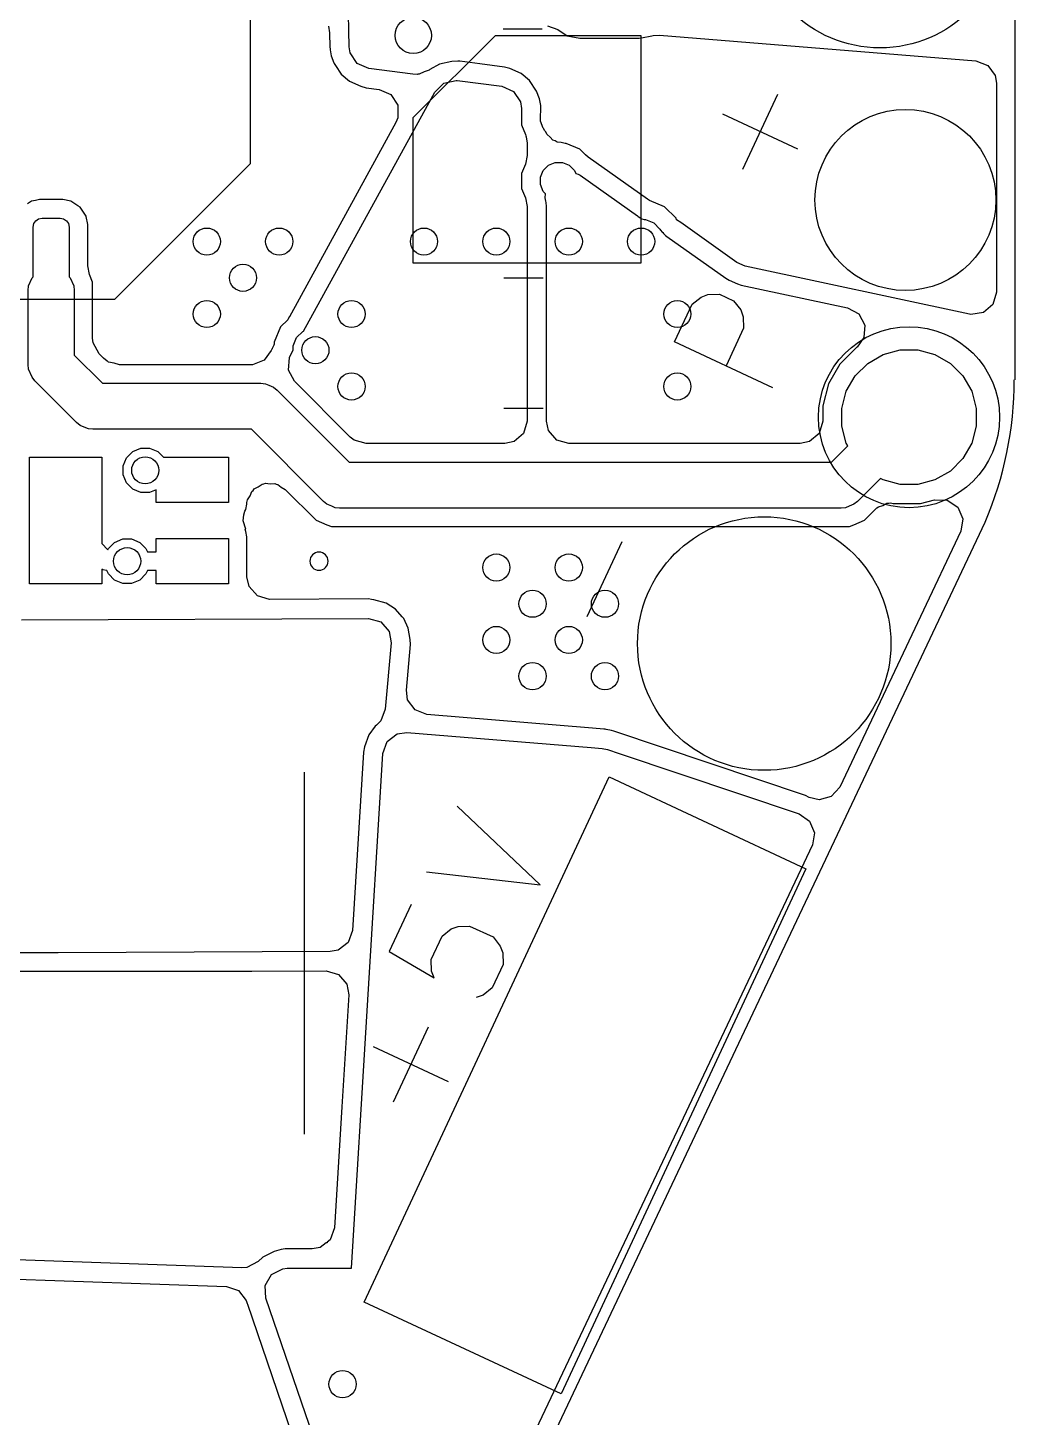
# Model space of a CAD drawing. Extents: x -28 to 25.3, y -6.8 to 48.4.
# Drawn here: x 19.8 to 25.25, y 2.95 to 10.62 of the extents above; entities that cross this region are included whole.
import ezdxf

# ---------------------------------------------------------------- set-up
doc = ezdxf.new("R2010")
doc.units = 0
doc.layers.add('BLACK', color=7, linetype='CONTINUOUS')

msp = doc.modelspace()

# ---------------------------------------------------------------- linework, layer by layer
at = {"layer": 'BLACK', "linetype": 'CONTINUOUS'}
for p, q in [((25.251147, 28.079981), (25.248473, 8.678275)), ((21.024332, 12.121502), (21.024332, 9.871503)), ((21.571747, 10.517462), (21.564332, 10.821502)), ((21.456086, 10.630488), (21.462753, 10.593777)), ((21.462753, 10.593777), (21.464678, 10.514865)), ((22.421497, 10.616502), (22.637168, 10.616501)), ((22.665958, 10.632407), (22.724779, 10.611919)), ((22.724779, 10.611919), (22.774868, 10.57845)), ((21.464678, 10.514865), (21.464678, 10.514856)), ((21.464678, 10.514856), (21.464679, 10.514851)), ((21.464679, 10.514851), (21.465415, 10.506915)), ((21.577121, 10.484256), (21.571747, 10.517462)), ((21.925332, 10.126502), (22.379332, 10.580502)), ((22.379332, 10.580502), (23.183332, 10.580502)), ((22.774868, 10.57845), (22.774872, 10.578449)), ((22.774872, 10.578449), (22.845482, 10.564404)), ((22.845482, 10.564404), (22.845485, 10.564403)), ((22.845485, 10.564403), (22.845487, 10.564403)), ((22.845487, 10.564403), (23.173176, 10.564403)), ((23.173176, 10.564403), (23.186368, 10.567028)), ((23.183332, 10.580502), (23.183332, 9.322502)), ((23.186368, 10.567028), (23.243794, 10.57845)), ((23.243794, 10.57845), (23.243795, 10.578452)), ((23.243795, 10.578452), (23.251315, 10.579947)), ((23.251315, 10.579947), (23.28557, 10.58192)), ((23.28557, 10.58192), (25.03427, 10.439433)), ((21.465415, 10.506915), (21.466022, 10.500362)), ((21.466022, 10.500362), (21.466026, 10.500332)), ((21.466026, 10.500332), (21.471396, 10.467146)), ((21.471396, 10.467146), (21.471397, 10.467142)), ((21.471397, 10.467142), (21.486549, 10.428226)), ((21.615535, 10.425894), (21.577121, 10.484256)), ((22.138945, 10.436169), (22.070643, 10.42145)), ((22.172196, 10.438035), (22.138945, 10.436169)), ((22.172209, 10.438035), (22.172196, 10.438035)), ((22.178749, 10.437379), (22.172209, 10.438035)), ((22.179449, 10.437299), (22.178749, 10.437379)), ((22.181662, 10.437047), (22.179449, 10.437299)), ((22.293869, 10.422723), (22.181662, 10.437047)), ((25.03427, 10.439433), (25.099488, 10.41437)), ((21.486549, 10.428226), (21.48766, 10.425373)), ((21.48766, 10.425373), (21.494847, 10.414454)), ((21.494847, 10.414454), (21.526073, 10.367012)), ((21.526073, 10.367012), (21.572108, 10.327994)), ((21.679404, 10.397565), (21.615535, 10.425894)), ((21.922158, 10.365363), (21.679404, 10.397565)), ((21.947061, 10.364584), (21.922158, 10.365363)), ((21.949981, 10.365667), (21.947061, 10.364584)), ((21.95745, 10.365748), (21.949981, 10.365667)), ((21.984522, 10.378471), (21.95745, 10.365748)), ((22.012574, 10.388869), (21.984522, 10.378471)), ((22.017617, 10.392629), (22.012574, 10.388869)), ((22.070643, 10.42145), (22.017617, 10.392629)), ((22.4285, 10.405536), (22.293869, 10.422723)), ((22.457864, 10.397417), (22.4285, 10.405536)), ((22.457885, 10.397409), (22.457864, 10.397417)), ((22.521885, 10.369396), (22.457885, 10.397409)), ((22.521886, 10.369395), (22.521885, 10.369396)), ((22.568109, 10.330606), (22.521886, 10.369395)), ((25.099488, 10.41437), (25.140803, 10.358025)), ((21.572108, 10.327994), (21.572109, 10.327994)), ((21.572109, 10.327994), (21.572111, 10.327992)), ((21.572111, 10.327992), (21.63598, 10.299663)), ((21.63598, 10.299663), (21.66532, 10.291395)), ((21.66532, 10.291395), (21.736917, 10.281898)), ((22.043706, 10.267446), (22.093205, 10.316752)), ((22.093205, 10.316752), (22.161507, 10.331471)), ((22.161507, 10.331471), (22.1681, 10.330809)), ((22.1681, 10.330809), (22.414935, 10.299298)), ((22.414935, 10.299298), (22.478941, 10.271282)), ((22.56811, 10.330605), (22.568109, 10.330606)), ((22.568112, 10.330603), (22.56811, 10.330605)), ((22.606812, 10.27243), (22.568112, 10.330603)), ((25.140803, 10.358025), (25.148198, 10.315827)), ((25.148198, 10.315827), (25.148039, 9.161936)), ((21.319548, 8.947368), (22.043706, 10.267446)), ((21.736917, 10.281898), (21.800786, 10.25357)), ((21.800786, 10.25357), (21.8392, 10.195208)), ((22.478941, 10.271282), (22.517641, 10.213109)), ((22.517641, 10.213109), (22.523232, 10.176296)), ((22.623527, 10.22919), (22.606812, 10.27243)), ((22.629118, 10.192377), (22.623527, 10.22919)), ((23.745637, 9.84134), (23.938834, 10.255652)), ((21.8392, 10.195208), (21.839964, 10.125343)), ((22.523232, 10.176296), (22.523232, 10.085508)), ((22.62733, 10.146791), (22.630332, 10.154039)), ((22.62733, 10.106213), (22.62733, 10.146791)), ((22.630332, 10.176296), (22.629118, 10.192377)), ((22.630332, 10.154039), (22.630332, 10.176296)), ((24.049392, 9.951898), (23.635079, 10.145095)), ((21.829328, 10.099336), (21.240556, 9.026056)), ((21.839964, 10.125343), (21.829328, 10.099336)), ((21.925332, 9.322502), (21.925332, 10.126502)), ((22.523232, 10.085508), (22.523233, 10.085502)), ((22.523233, 10.085502), (22.544892, 10.033214)), ((22.642859, 10.068723), (22.62733, 10.106213)), ((22.646871, 10.064711), (22.642859, 10.068723)), ((22.64738, 10.063345), (22.646871, 10.064711)), ((22.650796, 10.055091), (22.64738, 10.063345)), ((22.655552, 10.049602), (22.650796, 10.055091)), ((22.544892, 10.033214), (22.546518, 10.025037)), ((22.546518, 10.025037), (22.549309, 10.020695)), ((22.549309, 10.020695), (22.554332, 9.98576)), ((22.554332, 9.98576), (22.554332, 9.917246)), ((22.664274, 10.032357), (22.655552, 10.049602)), ((22.682026, 10.01905), (22.664274, 10.032357)), ((22.696551, 10.002287), (22.682026, 10.01905)), ((22.709433, 9.998505), (22.696551, 10.002287)), ((22.720179, 9.990449), (22.709433, 9.998505)), ((22.742306, 9.988852), (22.720179, 9.990449)), ((22.76359, 9.982602), (22.742306, 9.988852)), ((22.770328, 9.982602), (22.76359, 9.982602)), ((22.846078, 9.951225), (22.770328, 9.982602)), ((22.554332, 9.917246), (22.544893, 9.869794)), ((22.846079, 9.951224), (22.846078, 9.951225)), ((22.876144, 9.921159), (22.846079, 9.951224)), ((22.892183, 9.907631), (22.876144, 9.921159)), ((23.219003, 9.676287), (22.892183, 9.907631)), ((21.024332, 9.871503), (20.274331, 9.121503)), ((22.544893, 9.869794), (22.523233, 9.817502)), ((22.62733, 9.796791), (22.642859, 9.834281)), ((22.642859, 9.834281), (22.671553, 9.862975)), ((22.671553, 9.862975), (22.709043, 9.878504)), ((22.709043, 9.878504), (22.749621, 9.878504)), ((22.749621, 9.878504), (22.787111, 9.862975)), ((22.787111, 9.862975), (22.815805, 9.834281)), ((22.815805, 9.834281), (22.822514, 9.818084)), ((22.523233, 9.817502), (22.523232, 9.817497)), ((22.523232, 9.817497), (22.523232, 9.735508)), ((22.62733, 9.756213), (22.62733, 9.796791)), ((22.642859, 9.718723), (22.62733, 9.756213)), ((22.822514, 9.818084), (22.83717, 9.814621)), ((22.83717, 9.814621), (22.847458, 9.808073)), ((22.847458, 9.808073), (23.164567, 9.583603)), ((19.837168, 9.669189), (19.814984, 9.664777)), ((19.859352, 9.673601), (19.837168, 9.669189)), ((19.859353, 9.673602), (19.859352, 9.673601)), ((19.859354, 9.673602), (19.859353, 9.673602)), ((19.989315, 9.673602), (19.859354, 9.673602)), ((20.033674, 9.664779), (19.989315, 9.673602)), ((22.523232, 9.735508), (22.523233, 9.735502)), ((22.523233, 9.735502), (22.544892, 9.683214)), ((22.544892, 9.683214), (22.554332, 9.63576)), ((22.656227, 9.705355), (22.642859, 9.718723)), ((22.654199, 9.68267), (22.656227, 9.705355)), ((22.657759, 9.664774), (22.654199, 9.68267)), ((23.219005, 9.676285), (23.219003, 9.676287)), ((23.230357, 9.668249), (23.219005, 9.676285)), ((19.814978, 9.664774), (19.79322, 9.650236)), ((19.814984, 9.664777), (19.814978, 9.664774)), ((20.033677, 9.664778), (20.033674, 9.664779)), ((20.033678, 9.664778), (20.033677, 9.664778)), ((20.033679, 9.664777), (20.033678, 9.664778)), ((20.071808, 9.6393), (20.033679, 9.664777)), ((20.08399, 9.63116), (20.071808, 9.6393)), ((20.117258, 9.581371), (20.08399, 9.63116)), ((22.554332, 9.63576), (22.554332, 8.449602)), ((22.659375, 9.65665), (22.657759, 9.664774)), ((22.661432, 9.635761), (22.659375, 9.65665)), ((22.661432, 8.449602), (22.661432, 9.635761)), ((23.312974, 9.634028), (23.230357, 9.668249)), ((23.376858, 9.570144), (23.312974, 9.634028)), ((19.824332, 9.521502), (19.828138, 9.540636)), ((19.824332, 9.247656), (19.824332, 9.521502)), ((19.828138, 9.540636), (19.838977, 9.556857)), ((19.838977, 9.556857), (19.855198, 9.567696)), ((19.855198, 9.567696), (19.874332, 9.571502)), ((19.874332, 9.571502), (19.974332, 9.571502)), ((19.974332, 9.571502), (19.993466, 9.567696)), ((19.993466, 9.567696), (20.009687, 9.556857)), ((20.009687, 9.556857), (20.020526, 9.540636)), ((20.020526, 9.540636), (20.024332, 9.521502)), ((20.024332, 9.521502), (20.024332, 9.247656)), ((20.117607, 9.580849), (20.117258, 9.581371)), ((20.12643, 9.536487), (20.117607, 9.580849)), ((20.126431, 9.536481), (20.12643, 9.536487)), ((20.126431, 9.306924), (20.126431, 9.536481)), ((23.164567, 9.583603), (23.168458, 9.580848)), ((23.168458, 9.580848), (23.187461, 9.567397)), ((23.187461, 9.567397), (23.20075, 9.5641)), ((23.20075, 9.5641), (23.208718, 9.5641)), ((23.208718, 9.5641), (23.253778, 9.545436)), ((23.253778, 9.545436), (23.288266, 9.510948)), ((23.380138, 9.562224), (23.376858, 9.570144)), ((23.402673, 9.546272), (23.380138, 9.562224)), ((23.713556, 9.326209), (23.402673, 9.546272)), ((23.288266, 9.510948), (23.290863, 9.504677)), ((23.290863, 9.504677), (23.301127, 9.494413)), ((23.301127, 9.494413), (23.303574, 9.491966)), ((23.303574, 9.491966), (23.303573, 9.491966)), ((23.303573, 9.491966), (23.308475, 9.487064)), ((23.308475, 9.487064), (23.31826, 9.474808)), ((23.31826, 9.474808), (23.326718, 9.468821)), ((23.326718, 9.468821), (23.651668, 9.2388)), ((20.135869, 9.259472), (20.126431, 9.306924)), ((23.183332, 9.322502), (21.925332, 9.322502)), ((23.759217, 9.30617), (23.713556, 9.326209)), ((24.998057, 9.040705), (23.759217, 9.30617)), ((19.799772, 9.196278), (19.818735, 9.242059)), ((19.818735, 9.242059), (19.824332, 9.247656)), ((20.024332, 9.247656), (20.029929, 9.242059)), ((20.029929, 9.242059), (20.048892, 9.196278)), ((20.153432, 9.217073), (20.135869, 9.259472)), ((20.153432, 9.217072), (20.153432, 9.217073)), ((20.153432, 8.908744), (20.153432, 9.217072)), ((22.426496, 9.241502), (22.642168, 9.241502)), ((23.651668, 9.2388), (23.651686, 9.238788)), ((23.651686, 9.238788), (23.661041, 9.233497)), ((23.661041, 9.233497), (23.670516, 9.228138)), ((23.670516, 9.228138), (23.716177, 9.208099)), ((23.716177, 9.208099), (23.736776, 9.201447)), ((19.797332, 9.171502), (19.799772, 9.196278)), ((19.797332, 8.762485), (19.797332, 9.171502)), ((20.048892, 9.196278), (20.051332, 9.171502)), ((20.051332, 9.171502), (20.051332, 8.815091)), ((23.465607, 9.095469), (23.515651, 9.135183)), ((23.515651, 9.135183), (23.55362, 9.149003)), ((23.55362, 9.149003), (23.617484, 9.150748)), ((23.617484, 9.150748), (23.695168, 9.114523)), ((23.736776, 9.201447), (24.325108, 9.075377)), ((25.148039, 9.161936), (25.128345, 9.094899)), ((20.274331, 9.121503), (18.024332, 9.121502)), ((23.369008, 8.888313), (23.465607, 9.095469)), ((23.695168, 9.114523), (23.734882, 9.064479)), ((23.734882, 9.064479), (23.748702, 9.02651)), ((24.325108, 9.075377), (24.386534, 9.042082)), ((25.128345, 9.094899), (25.075535, 9.049152)), ((21.231859, 9.010198), (21.191806, 8.970144)), ((21.240394, 9.025759), (21.231859, 9.010198)), ((21.240556, 9.026056), (21.240394, 9.025759)), ((23.748702, 9.02651), (23.750446, 8.962646)), ((24.386534, 9.042082), (24.42021, 8.980864)), ((24.42021, 8.980864), (24.415442, 8.911157)), ((25.006375, 9.039218), (24.998057, 9.040705)), ((25.075535, 9.049152), (25.006375, 9.039218)), ((20.156266, 8.882386), (20.153432, 8.908744)), ((21.191806, 8.970144), (21.157232, 8.886675)), ((21.261734, 8.865888), (21.280398, 8.910948)), ((21.280398, 8.910948), (21.314886, 8.945436)), ((21.314886, 8.945436), (21.319548, 8.947368)), ((23.750446, 8.962646), (23.653848, 8.75549)), ((24.415442, 8.911157), (24.37707, 8.859087)), ((20.189751, 8.821063), (20.156266, 8.882386)), ((21.140474, 8.84065), (21.101742, 8.787021)), ((21.140978, 8.840419), (21.140474, 8.84065)), ((21.142137, 8.842953), (21.140978, 8.840419)), ((21.142651, 8.843663), (21.142137, 8.842953)), ((21.143288, 8.845466), (21.142651, 8.843663)), ((21.145688, 8.850709), (21.143288, 8.845466)), ((21.145697, 8.850727), (21.145688, 8.850709)), ((21.150745, 8.861751), (21.145697, 8.850727)), ((21.154225, 8.868676), (21.150745, 8.861751)), ((21.157232, 8.874158), (21.154225, 8.868676)), ((21.157232, 8.886675), (21.157232, 8.874158)), ((21.248124, 8.817166), (21.261734, 8.841976)), ((21.261734, 8.841976), (21.261734, 8.865888)), ((23.912793, 8.634742), (23.369008, 8.888313)), ((24.371389, 8.853281), (24.282559, 8.764451)), ((24.374618, 8.855758), (24.371389, 8.853281)), ((24.376721, 8.858613), (24.374618, 8.855758)), ((24.377133, 8.859024), (24.376721, 8.858613)), ((24.37707, 8.859087), (24.377133, 8.859024)), ((24.520826, 8.817957), (24.615385, 8.843294)), ((24.615385, 8.843294), (24.713279, 8.843294)), ((24.713279, 8.843294), (24.807838, 8.817957)), ((19.799772, 8.737709), (19.797332, 8.762485)), ((20.051332, 8.815091), (20.207519, 8.658903)), ((20.213492, 8.797322), (20.189751, 8.821063)), ((20.234134, 8.780688), (20.213492, 8.797322)), ((20.23673, 8.779926), (20.234134, 8.780688)), ((20.241746, 8.776171), (20.23673, 8.779926)), ((20.271732, 8.769648), (20.241746, 8.776171)), ((20.301173, 8.761003), (20.271732, 8.769648)), ((21.025745, 8.761003), (20.301173, 8.761003)), ((21.036705, 8.761488), (21.025745, 8.761003)), ((21.101742, 8.787021), (21.036705, 8.761488)), ((21.235683, 8.731187), (21.240667, 8.800879)), ((21.240667, 8.800879), (21.248124, 8.817166)), ((24.282557, 8.764448), (24.219745, 8.655658)), ((24.282559, 8.764451), (24.282557, 8.764448)), ((24.366824, 8.699788), (24.436046, 8.76901)), ((24.436046, 8.76901), (24.520826, 8.817957)), ((24.807838, 8.817957), (24.892618, 8.76901)), ((24.892618, 8.76901), (24.96184, 8.699788)), ((19.818735, 8.691928), (19.799772, 8.737709)), ((19.818736, 8.691927), (19.818735, 8.691928)), ((19.834529, 8.672682), (19.818736, 8.691927)), ((20.065111, 8.442101), (19.834529, 8.672682)), ((21.269168, 8.669864), (21.235683, 8.731187)), ((24.317877, 8.615008), (24.366824, 8.699788)), ((24.96184, 8.699788), (25.010787, 8.615008)), ((20.207519, 8.658903), (21.083131, 8.658903)), ((21.083131, 8.658903), (21.107907, 8.656463)), ((21.107907, 8.656463), (21.107908, 8.656463)), ((21.107908, 8.656463), (21.126871, 8.648608)), ((21.126871, 8.648608), (21.153688, 8.6375)), ((21.153688, 8.6375), (21.153689, 8.637499)), ((21.153689, 8.637499), (21.172934, 8.621706)), ((21.172934, 8.621706), (21.571138, 8.223502)), ((21.57711, 8.361921), (21.269168, 8.669864)), ((24.219745, 8.655658), (24.187232, 8.534313)), ((24.29254, 8.520449), (24.317877, 8.615008)), ((25.010787, 8.615008), (25.036124, 8.520449)), ((22.426496, 8.521502), (22.642168, 8.521502)), ((24.187232, 8.534313), (24.187232, 8.449602)), ((24.29254, 8.422555), (24.29254, 8.520449)), ((25.036124, 8.520449), (25.036124, 8.422555)), ((20.084356, 8.426307), (20.065111, 8.442101)), ((22.554332, 8.449602), (22.534647, 8.382563)), ((22.672638, 8.398091), (22.661432, 8.449602)), ((24.187232, 8.449602), (24.167547, 8.382563)), ((20.084357, 8.426306), (20.084356, 8.426307)), ((20.106544, 8.417116), (20.084357, 8.426306)), ((20.130137, 8.407343), (20.106544, 8.417116)), ((20.130138, 8.407343), (20.130137, 8.407343)), ((20.154914, 8.404903), (20.130138, 8.407343)), ((21.030525, 8.404903), (20.154914, 8.404903)), ((21.428729, 8.006699), (21.030525, 8.404903)), ((22.534647, 8.382563), (22.481843, 8.336808)), ((22.718393, 8.345287), (22.672638, 8.398091)), ((24.167547, 8.382563), (24.114743, 8.336808)), ((24.317877, 8.327996), (24.29254, 8.422555)), ((25.036124, 8.422555), (25.010787, 8.327996)), ((20.374886, 8.282237), (20.419946, 8.300901)), ((20.419946, 8.300901), (20.468718, 8.300901)), ((20.468718, 8.300901), (20.513778, 8.282237)), ((21.597752, 8.345287), (21.57711, 8.361921)), ((21.664791, 8.325602), (21.597752, 8.345287)), ((22.430332, 8.325602), (21.664791, 8.325602)), ((22.481843, 8.336808), (22.430332, 8.325602)), ((22.785432, 8.325602), (22.718393, 8.345287)), ((24.063232, 8.325602), (22.785432, 8.325602)), ((24.114743, 8.336808), (24.063232, 8.325602)), ((24.236726, 8.223502), (24.326421, 8.313198)), ((24.326421, 8.313198), (24.317877, 8.327996)), ((25.010787, 8.327996), (24.96184, 8.243216)), ((19.804332, 7.551502), (19.804332, 8.251502)), ((19.804332, 8.251502), (20.204332, 8.251502)), ((20.204332, 8.251502), (20.204332, 7.773344)), ((20.321734, 8.202689), (20.340398, 8.247749)), ((20.340398, 8.247749), (20.374886, 8.282237)), ((20.513778, 8.282237), (20.544513, 8.251502)), ((20.544513, 8.251502), (20.904332, 8.251502)), ((20.904332, 8.251502), (20.904332, 8.001502)), ((21.571138, 8.223502), (24.236726, 8.223502)), ((24.96184, 8.243216), (24.892618, 8.173994)), ((20.321734, 8.153917), (20.321734, 8.202689)), ((20.340398, 8.108857), (20.321734, 8.153917)), ((24.892618, 8.173994), (24.807838, 8.125047)), ((20.374886, 8.074369), (20.340398, 8.108857)), ((20.419946, 8.055705), (20.374886, 8.074369)), ((20.504332, 8.070457), (20.468718, 8.055705)), ((20.504332, 8.001502), (20.504332, 8.070457)), ((21.023382, 8.037936), (21.033172, 8.062186)), ((21.033172, 8.062186), (21.040792, 8.06758)), ((21.040792, 8.06758), (21.045522, 8.075632)), ((21.045522, 8.075632), (21.068857, 8.087444)), ((21.068857, 8.087444), (21.090202, 8.10255)), ((21.090202, 8.10255), (21.099529, 8.102968)), ((21.099529, 8.102968), (21.107862, 8.107185)), ((21.107862, 8.107185), (21.133878, 8.104505)), ((21.133878, 8.104505), (21.160002, 8.105674)), ((21.160002, 8.105674), (21.168385, 8.10095)), ((21.168385, 8.10095), (21.177364, 8.100025)), ((21.177364, 8.100025), (21.194953, 8.08598)), ((21.194953, 8.08598), (21.218102, 8.072935)), ((21.218102, 8.072935), (21.388757, 7.90228)), ((24.506027, 8.133592), (24.379135, 8.006699)), ((24.520826, 8.125047), (24.506027, 8.133592)), ((24.615385, 8.09971), (24.520826, 8.125047)), ((24.713279, 8.09971), (24.615385, 8.09971)), ((24.807838, 8.125047), (24.713279, 8.09971)), ((20.468718, 8.055705), (20.419946, 8.055705)), ((20.904332, 8.001502), (20.504332, 8.001502)), ((21.000508, 7.961665), (21.006432, 7.991447)), ((21.006431, 8.000591), (21.010138, 8.015385)), ((21.006432, 7.991447), (21.006431, 8.000591)), ((21.010138, 8.015385), (21.023382, 8.037936)), ((21.447974, 7.990906), (21.428729, 8.006699)), ((21.447975, 7.990905), (21.447974, 7.990906)), ((21.474792, 7.979798), (21.447975, 7.990905)), ((24.359889, 7.990905), (24.333072, 7.979798)), ((24.35989, 7.990906), (24.359889, 7.990905)), ((24.379135, 8.006699), (24.35989, 7.990906)), ((24.496311, 7.976802), (24.519519, 7.984613)), ((24.519519, 7.984613), (24.541009, 7.996346)), ((24.541009, 7.996346), (24.553504, 7.996049)), ((24.553504, 7.996049), (24.562532, 7.999086)), ((24.562532, 7.999086), (24.576805, 7.995494)), ((24.576805, 7.995494), (24.593416, 7.995098)), ((24.593416, 7.995098), (24.593465, 7.995463)), ((24.593465, 7.995463), (24.596867, 7.995015)), ((24.596867, 7.995015), (24.599464, 7.994954)), ((24.599464, 7.994954), (24.601521, 7.994402)), ((24.601521, 7.994402), (24.601525, 7.994402)), ((24.601525, 7.994402), (24.72714, 7.994402)), ((24.72714, 7.994402), (24.727143, 7.994402)), ((24.727143, 7.994402), (24.805883, 8.0155)), ((24.805883, 8.0155), (24.875729, 8.013837)), ((24.875729, 8.013837), (24.933592, 7.974675)), ((20.985461, 7.899278), (20.989158, 7.931633)), ((20.989158, 7.931633), (20.994385, 7.952503)), ((20.994385, 7.952503), (21.000508, 7.961665)), ((21.493755, 7.971942), (21.474792, 7.979798)), ((21.493756, 7.971942), (21.493755, 7.971942)), ((21.518532, 7.969502), (21.493756, 7.971942)), ((24.289332, 7.969502), (21.518532, 7.969502)), ((24.314108, 7.971942), (24.289332, 7.969502)), ((24.314109, 7.971942), (24.314108, 7.971942)), ((24.333072, 7.979798), (24.314109, 7.971942)), ((24.419107, 7.90228), (24.487392, 7.970566)), ((24.487392, 7.970566), (24.496311, 7.976802)), ((24.933592, 7.974675), (24.961096, 7.910446)), ((24.961096, 7.910446), (24.950063, 7.842698)), ((18.934332, -5.108498), (25.084332, 7.891502)), ((20.999588, 7.854175), (20.985461, 7.899278)), ((20.995835, 7.85262), (20.999588, 7.854175)), ((21.000505, 7.841343), (20.995835, 7.85262)), ((21.000508, 7.841339), (21.000505, 7.841343)), ((21.006431, 7.811556), (21.000508, 7.841339)), ((21.388757, 7.90228), (21.388762, 7.902278)), ((21.388762, 7.902278), (21.448298, 7.877617)), ((21.448298, 7.877617), (21.448299, 7.877617)), ((21.448299, 7.877617), (21.472958, 7.867403)), ((21.472958, 7.867403), (21.472959, 7.867403)), ((21.472959, 7.867403), (21.472961, 7.867402)), ((21.472961, 7.867402), (21.472962, 7.867402)), ((21.472962, 7.867402), (24.334901, 7.867402)), ((24.950063, 7.842698), (24.281419, 6.429302)), ((24.334901, 7.867402), (24.334902, 7.867402)), ((24.334902, 7.867402), (24.334903, 7.867402)), ((24.334903, 7.867402), (24.359565, 7.877618)), ((24.359565, 7.877618), (24.419107, 7.90228)), ((20.204332, 7.773344), (20.237858, 7.739818)), ((20.240398, 7.745948), (20.274886, 7.780436)), ((20.274886, 7.780436), (20.319946, 7.7991)), ((20.319946, 7.7991), (20.368718, 7.7991)), ((20.368718, 7.7991), (20.413778, 7.780436)), ((20.413778, 7.780436), (20.448266, 7.745948)), ((20.504332, 7.727302), (20.504332, 7.801502)), ((20.504332, 7.801502), (20.904332, 7.801502)), ((20.904332, 7.801502), (20.904332, 7.551502)), ((21.006431, 7.589523), (21.006431, 7.811556)), ((22.885637, 7.37134), (23.078834, 7.785652)), ((20.237858, 7.739818), (20.240398, 7.745948)), ((20.448266, 7.745948), (20.455989, 7.727302)), ((20.455989, 7.727302), (20.504332, 7.727302)), ((20.209891, 7.629569), (20.204332, 7.633284)), ((20.204332, 7.633284), (20.204332, 7.551502)), ((20.209892, 7.629569), (20.209891, 7.629569)), ((20.229332, 7.625702), (20.209892, 7.629569)), ((20.232675, 7.625702), (20.229332, 7.625702)), ((20.240398, 7.607056), (20.232675, 7.625702)), ((20.274886, 7.572568), (20.240398, 7.607056)), ((20.448266, 7.607056), (20.413778, 7.572568)), ((20.455989, 7.625702), (20.448266, 7.607056)), ((20.504332, 7.625702), (20.455989, 7.625702)), ((20.504332, 7.551502), (20.504332, 7.625702)), ((20.204332, 7.551502), (19.804332, 7.551502)), ((20.319946, 7.553904), (20.274886, 7.572568)), ((20.368718, 7.553904), (20.319946, 7.553904)), ((20.413778, 7.572568), (20.368718, 7.553904)), ((20.904332, 7.551502), (20.504332, 7.551502)), ((21.01787, 7.537507), (21.006431, 7.589523)), ((21.063862, 7.48491), (21.01787, 7.537507)), ((21.130989, 7.465527), (21.063862, 7.48491)), ((21.677985, 7.467991), (21.130989, 7.465527)), ((21.677986, 7.467991), (21.677985, 7.467991)), ((21.693532, 7.465827), (21.677986, 7.467991)), ((21.708184, 7.463787), (21.693532, 7.465827)), ((21.775309, 7.444404), (21.708184, 7.463787)), ((21.826221, 7.412007), (21.775309, 7.444404)), ((21.826222, 7.412006), (21.826221, 7.412007)), ((21.826223, 7.412005), (21.826222, 7.412006)), ((21.863088, 7.369845), (21.826223, 7.412005)), ((21.872213, 7.35941), (21.863088, 7.369845)), ((19.759961, 7.352249), (21.678472, 7.360891)), ((21.678472, 7.360891), (21.745597, 7.341508)), ((21.745597, 7.341508), (21.791589, 7.288911)), ((21.897089, 7.307356), (21.872213, 7.35941)), ((21.908062, 7.244595), (21.897089, 7.307356)), ((21.802562, 7.22615), (21.770642, 6.85908)), ((21.791589, 7.288911), (21.802562, 7.22615)), ((21.887262, 6.963919), (21.909259, 7.216872)), ((21.909259, 7.216872), (21.908062, 7.244595)), ((21.894171, 6.911051), (21.887262, 6.963919)), ((21.935459, 6.854686), (21.894171, 6.911051)), ((21.770642, 6.85908), (21.745223, 6.793998)), ((22.000666, 6.82959), (21.935459, 6.854686)), ((22.916397, 6.75453), (22.000666, 6.82959)), ((21.71526, 6.765829), (21.679626, 6.717135)), ((21.715264, 6.765833), (21.71526, 6.765829)), ((21.722499, 6.771373), (21.715264, 6.765833)), ((21.745223, 6.793998), (21.722499, 6.771373)), ((22.916401, 6.754531), (22.916397, 6.75453)), ((22.978027, 6.749479), (22.916401, 6.754531)), ((21.679625, 6.717134), (21.655919, 6.651403)), ((21.679626, 6.717135), (21.679625, 6.717134)), ((21.756669, 6.615072), (21.780373, 6.680796)), ((21.780373, 6.680796), (21.835848, 6.723273)), ((21.835848, 6.723273), (21.890569, 6.731155)), ((21.890569, 6.731155), (22.907648, 6.647788)), ((22.986365, 6.748284), (22.978027, 6.749479)), ((22.990873, 6.747638), (22.986365, 6.748284)), ((23.020224, 6.741599), (22.990873, 6.747638)), ((23.020233, 6.741597), (23.020224, 6.741599)), ((23.020244, 6.741594), (23.020233, 6.741597)), ((23.032731, 6.738225), (23.020244, 6.741594)), ((23.032739, 6.738223), (23.032731, 6.738225)), ((23.03274, 6.738222), (23.032739, 6.738223)), ((23.033395, 6.738002), (23.03274, 6.738222)), ((24.092016, 6.382436), (23.033395, 6.738002)), ((21.584332, 3.771502), (21.756669, 6.615072)), ((21.649765, 6.62155), (21.590102, 5.637125)), ((21.649766, 6.621562), (21.649765, 6.62155)), ((21.655919, 6.651403), (21.649766, 6.621562)), ((22.907648, 6.647788), (22.969289, 6.642735)), ((22.969289, 6.642735), (22.99864, 6.636696)), ((22.99864, 6.636696), (23.063027, 6.61507)), ((23.063027, 6.61507), (24.057917, 6.280909)), ((21.324332, 4.511502), (21.324332, 6.511502)), ((21.654358, 3.58498), (23.006737, 6.485165)), ((23.006737, 6.485165), (24.094306, 5.978024)), ((24.092019, 6.382434), (24.092016, 6.382436)), ((24.113522, 6.371597), (24.092019, 6.382434)), ((24.167658, 6.35834), (24.113522, 6.371597)), ((24.234956, 6.377119), (24.167658, 6.35834)), ((24.281419, 6.429302), (24.234956, 6.377119)), ((22.626534, 5.889467), (22.167273, 6.3243)), ((24.057917, 6.280909), (24.115197, 6.240905)), ((24.115197, 6.240905), (24.141758, 6.176281)), ((24.141758, 6.176281), (24.130523, 6.110337)), ((24.130523, 6.110337), (22.365109, 2.378568)), ((21.998225, 5.961777), (22.626534, 5.889467)), ((24.094306, 5.978024), (22.741927, 3.077839)), ((21.913701, 5.780515), (21.792953, 5.52157)), ((21.590102, 5.637125), (21.566398, 5.5714)), ((22.024259, 5.47676), (22.084633, 5.606233)), ((22.084633, 5.606233), (22.134677, 5.645947)), ((22.134677, 5.645947), (22.172647, 5.659767)), ((22.172647, 5.659767), (22.23651, 5.661512)), ((22.23651, 5.661512), (22.365983, 5.601138)), ((21.510923, 5.528923), (21.466909, 5.520628)), ((21.566398, 5.5714), (21.510923, 5.528923)), ((22.365983, 5.601138), (22.405697, 5.551094)), ((22.405697, 5.551094), (22.419517, 5.513124)), ((19.963194, 5.513602), (19.589274, 5.513602)), ((19.963774, 5.513603), (19.963194, 5.513602)), ((21.466909, 5.520628), (19.963774, 5.513603)), ((21.792953, 5.52157), (22.039824, 5.374927)), ((22.026004, 5.412897), (22.024259, 5.47676)), ((22.421262, 5.44926), (22.360888, 5.319788)), ((22.419517, 5.513124), (22.421262, 5.44926)), ((19.599332, 5.411502), (21.03364, 5.411502)), ((21.03364, 5.411502), (21.444226, 5.413421)), ((21.444226, 5.413421), (21.511353, 5.394051)), ((21.511353, 5.394051), (21.557354, 5.341461)), ((22.039824, 5.374927), (22.026004, 5.412897)), ((21.557354, 5.341461), (21.568575, 5.281922)), ((22.360888, 5.319788), (22.310844, 5.280074)), ((21.568575, 5.281922), (21.531089, 4.663388)), ((22.310844, 5.280074), (22.272874, 5.266254)), ((21.815637, 4.69134), (22.008834, 5.105652)), ((22.119392, 4.801898), (21.705079, 4.995095)), ((21.531089, 4.663388), (21.490587, 3.995101)), ((21.490587, 3.995101), (21.466883, 3.929375)), ((21.466883, 3.929375), (21.449332, 3.915937)), ((21.449332, 3.915937), (21.449332, 3.911502)), ((20.978047, 3.77418), (18.861781, 3.848434)), ((21.156026, 3.864682), (21.093824, 3.832862)), ((21.156027, 3.864683), (21.156026, 3.864682)), ((21.19479, 3.875966), (21.156027, 3.864683)), ((21.217857, 3.878132), (21.19479, 3.875966)), ((21.217879, 3.878134), (21.217857, 3.878132)), ((21.227883, 3.878602), (21.217879, 3.878134)), ((21.366814, 3.878602), (21.227883, 3.878602)), ((21.411408, 3.886898), (21.366814, 3.878602)), ((21.443541, 3.911502), (21.411408, 3.886898)), ((21.449332, 3.911502), (21.443541, 3.911502)), ((21.005479, 3.776272), (20.978047, 3.77418)), ((21.067682, 3.808092), (21.005479, 3.776272)), ((21.093819, 3.832858), (21.067682, 3.808092)), ((21.093824, 3.832862), (21.093819, 3.832858)), ((21.142601, 3.737513), (21.204804, 3.769334)), ((21.204804, 3.769334), (21.227889, 3.771502)), ((21.227889, 3.771502), (21.584332, 3.771502)), ((18.858025, 3.7414), (20.892429, 3.670019)), ((21.107477, 3.677114), (21.142601, 3.737513)), ((20.892429, 3.670019), (20.958735, 3.647995)), ((20.958735, 3.647995), (21.00261, 3.59362)), ((21.110582, 3.607314), (21.107477, 3.677114)), ((21.407493, 2.740651), (21.110582, 3.607314)), ((21.00261, 3.59362), (21.007647, 3.576762)), ((21.007647, 3.576762), (21.008129, 3.576889)), ((21.008129, 3.576889), (21.009263, 3.572603)), ((21.009263, 3.572603), (21.306174, 2.70594)), ((22.741927, 3.077839), (21.654358, 3.58498))]:
    msp.add_line(p, q, dxfattribs=at)
at = {"layer": 'BLACK'}
for centre, radius in [((24.504332, 11.211502), 0.7), ((21.925332, 10.580502), 0.1), ((24.644332, 9.671502), 0.5), ((20.784332, 9.441502), 0.075), ((21.184332, 9.441502), 0.075), ((21.984332, 9.441502), 0.075), ((22.384332, 9.441502), 0.075), ((22.784332, 9.441502), 0.075), ((23.184332, 9.441502), 0.075), ((20.984332, 9.241502), 0.075), ((20.784332, 9.041502), 0.075), ((21.584332, 9.041502), 0.075), ((23.384332, 9.041502), 0.075), ((21.384332, 8.841502), 0.075), ((24.664332, 8.471502), 0.5), ((21.584332, 8.641502), 0.075), ((23.384332, 8.641502), 0.075), ((20.444332, 8.178303), 0.075), ((23.864332, 7.221502), 0.7), ((20.344332, 7.676502), 0.075), ((22.384332, 7.641502), 0.075), ((22.784332, 7.641502), 0.075), ((22.584332, 7.441502), 0.075), ((22.984332, 7.441502), 0.075), ((22.384332, 7.241502), 0.075), ((22.784332, 7.241502), 0.075), ((22.584332, 7.041502), 0.075), ((22.984332, 7.041502), 0.075), ((21.534332, 3.131502), 0.075)]:
    msp.add_circle(centre, radius, dxfattribs=at)
for centre, radius, start, end in [((23.24843, 8.67856), 1.997498, -23.2049933, -0.0081749), ((21.404332, 7.676502), 0.05, 0, 180), ((21.404332, 7.676502), 0.05, -180, 0)]:
    msp.add_arc(centre, radius, start, end, dxfattribs=at)

doc.saveas('drawing.dxf')
